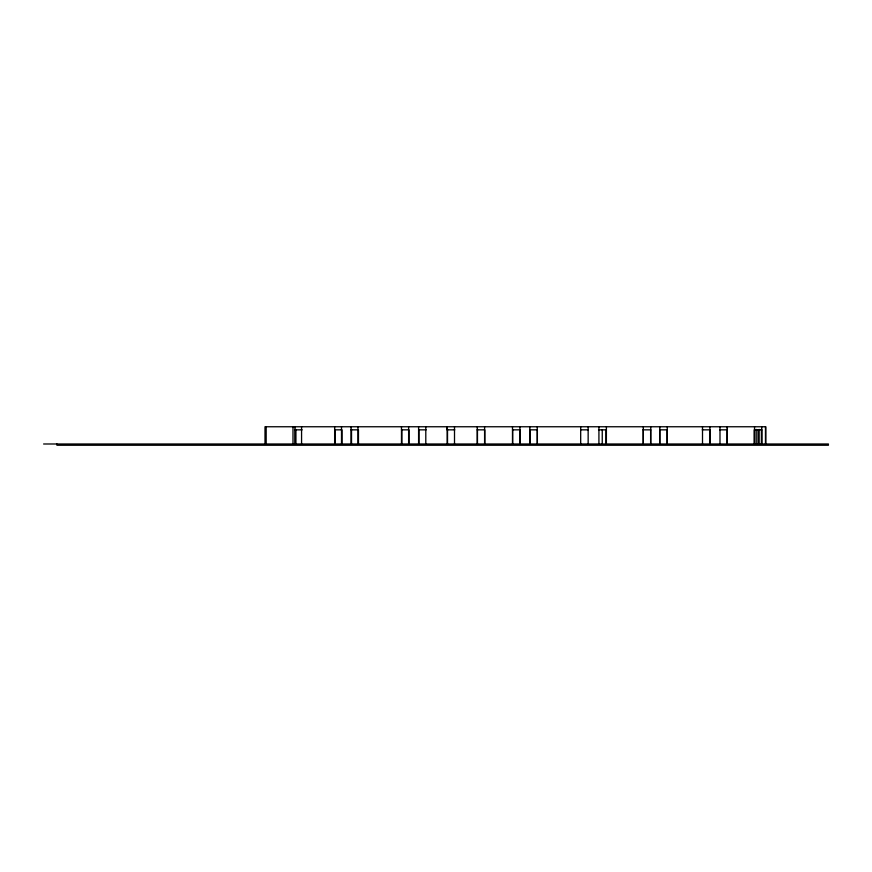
<?xml version="1.0" encoding="UTF-8"?>
<svg xmlns="http://www.w3.org/2000/svg" width="872" height="872" viewBox="0 0 872 872"><rect width="100%" height="100%" fill="white"/><g stroke="black" fill="none" stroke-linecap="round" stroke-linejoin="round"><path stroke-width="1.31" d="M401.861 443.99L401.861 429.842M512.649 443.99L512.649 429.842M759.163 443.99L759.163 429.416M294.889 429.842L302.159 429.842M334.641 429.842L342.02 429.842L342.02 443.99M351.045 429.842L358.468 429.842L358.468 443.99M401.48 429.842L409.012 429.842L409.012 443.99M418.604 429.842L426.146 429.842M454.792 429.842L447.042 429.842L447.042 426.757M477.202 429.842L484.81 429.842L484.81 443.99M512.496 429.842L520.072 429.842L520.072 443.99M529.816 429.842L537.37 429.842L537.37 443.99M580.687 429.842L588.164 429.842M598.508 429.842L606.411 429.842M643.198 429.842L650.752 429.842M659.69 429.842L667.265 429.842M702.2 429.842L709.95 429.842L709.95 443.99M719.727 429.842L727.357 429.842L727.357 426.757L727.303 443.99M761.779 429.842L754.215 429.842L754.215 443.99M43.6 443.99L828.4 443.99L828.4 445.243L56.92 445.243L56.92 443.99M765.812 443.99L765.812 426.757L265.001 426.757L265.001 443.99M765.463 426.757L765.463 443.99M761.768 426.757L761.768 443.99M761.605 429.842L761.605 443.99M761.419 429.416L761.419 443.99M757.997 429.842L757.997 443.99M756.198 429.416L756.198 443.99M754.542 426.757L754.542 443.99M727.03 429.416L727.03 443.99M719.989 426.757L719.989 443.99M709.884 426.757L709.884 443.99M709.644 429.842L709.644 443.99M702.505 426.757L702.505 443.99M667.265 426.757L667.265 443.99M667.113 429.842L667.113 443.99M659.842 426.757L659.832 443.99M659.701 429.416L659.701 443.99M650.752 426.757L650.752 443.99M650.632 429.842L650.632 443.99M643.307 426.757L643.307 443.99M643.209 429.416L643.209 443.99M606.411 426.757L606.378 443.99M605.975 429.842L605.975 443.99M602.247 429.842L602.247 443.99M598.922 426.757L598.922 443.99M588.153 426.757L588.153 443.99M580.687 426.757L580.687 443.99M537.25 426.757L537.25 443.99M529.947 429.416L529.947 443.99L529.816 426.757M519.908 426.757L519.908 443.99M512.496 426.757L512.496 443.99M484.592 426.757L484.592 443.99M477.464 429.416L477.464 443.99M477.235 426.757L477.235 443.99M454.508 426.757L454.508 443.99M447.521 429.416L447.521 443.99M447.227 426.757L447.227 443.99M425.798 426.757L425.798 443.99M418.952 429.416L418.952 443.99M418.593 426.757L418.593 443.99M408.619 426.757L408.619 443.99M401.48 426.757L401.48 443.99M357.967 426.757L357.967 443.99M351.525 429.416L351.525 443.99M351.045 426.757L351.035 443.99M341.508 426.757L341.508 443.99M335.153 429.416L335.153 443.99M334.641 426.757L334.641 443.99M301.57 426.757L301.57 443.99M295.761 429.416L295.761 443.99M295.521 429.416L295.521 443.99M294.91 426.757L294.91 443.99M292.981 426.757L292.992 443.99M266.178 426.757L266.178 443.99"/></g></svg>
